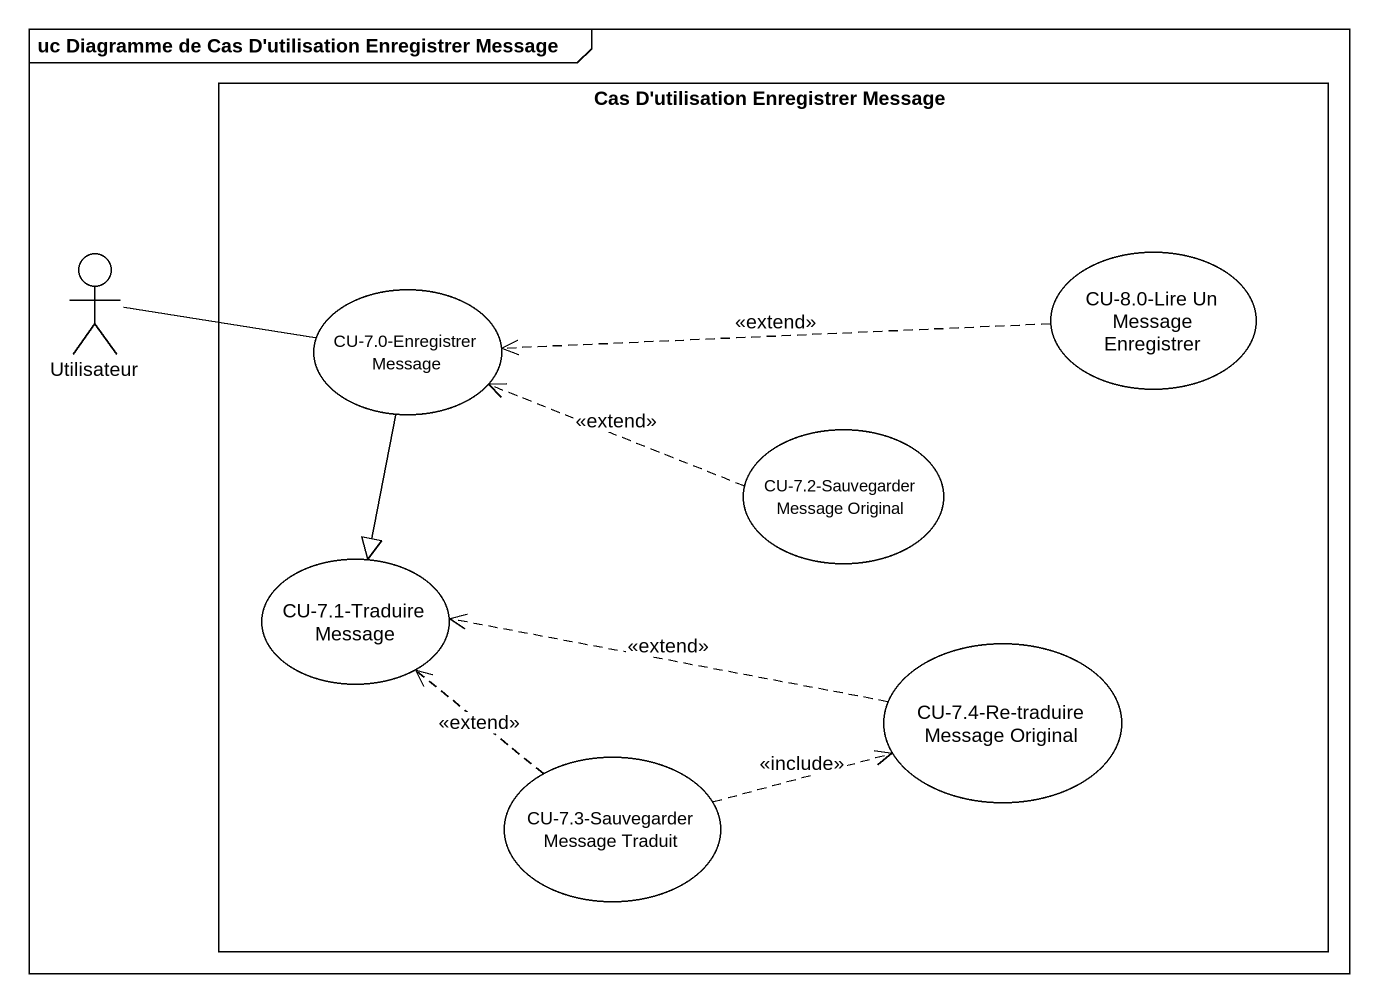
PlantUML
@startuml
mainframe uc Diagramme de Cas D'utilisation Enregistrer Message
rectangle "Cas D'utilisation Enregistrer Message" as Cas_D_utilisation {
  usecase "CU-7.0-Enregistrer Message" as CU_7_0_Enregistrer_Message
  usecase "CU-8.0-Lire Un Message Enregistrer" as CU_8_0_Lire_Un_Message
  usecase "CU-7.2-Sauvegarder Message Original" as CU_7_2_Sauvegarder_Message
  usecase "CU-7.1-Traduire Message" as CU_7_1_Traduire_Message
  usecase "CU-7.4-Re-traduire Message Original" as CU_7_4_Re_traduire_Message
  usecase "CU-7.3-Sauvegarder Message Traduit" as CU_7_3_Sauvegarder_Message
}
actor Utilisateur
CU_7_0_Enregistrer_Message -left- Utilisateur
CU_7_0_Enregistrer_Message --|> CU_7_1_Traduire_Message
CU_8_0_Lire_Un_Message .left.> CU_7_0_Enregistrer_Message : <<extend>>
CU_7_2_Sauvegarder_Message .left.> CU_7_0_Enregistrer_Message : <<extend>>
CU_7_4_Re_traduire_Message .left.> CU_7_1_Traduire_Message : <<extend>>
CU_7_3_Sauvegarder_Message .up.> CU_7_1_Traduire_Message : <<extend>>
CU_7_3_Sauvegarder_Message .right.> CU_7_4_Re_traduire_Message : <<include>>
@enduml
